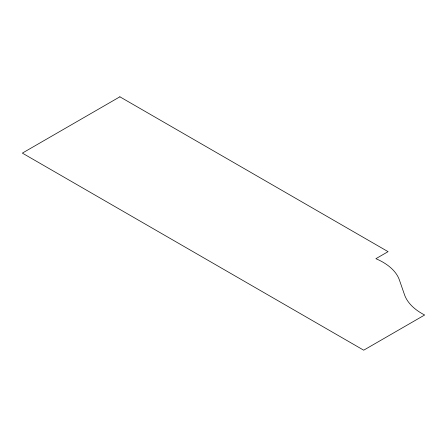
<?xml version="1.0" encoding="UTF-8"?>
<svg xmlns="http://www.w3.org/2000/svg" width="447" height="447" viewBox="0 0 447 447"><rect width="100%" height="100%" fill="white"/><g stroke="black" fill="none" stroke-linecap="round" stroke-linejoin="round"><path stroke-width="0.67" d="M119.88 96.809L22.35 153.114L363.696 350.191L424.65 315.001A63.552 36.693 0 0 1 404.529 294.769L399.394 279.984A60.501 34.927 0 0 0 375.888 258.69L388.08 251.655L119.88 96.809"/></g></svg>
